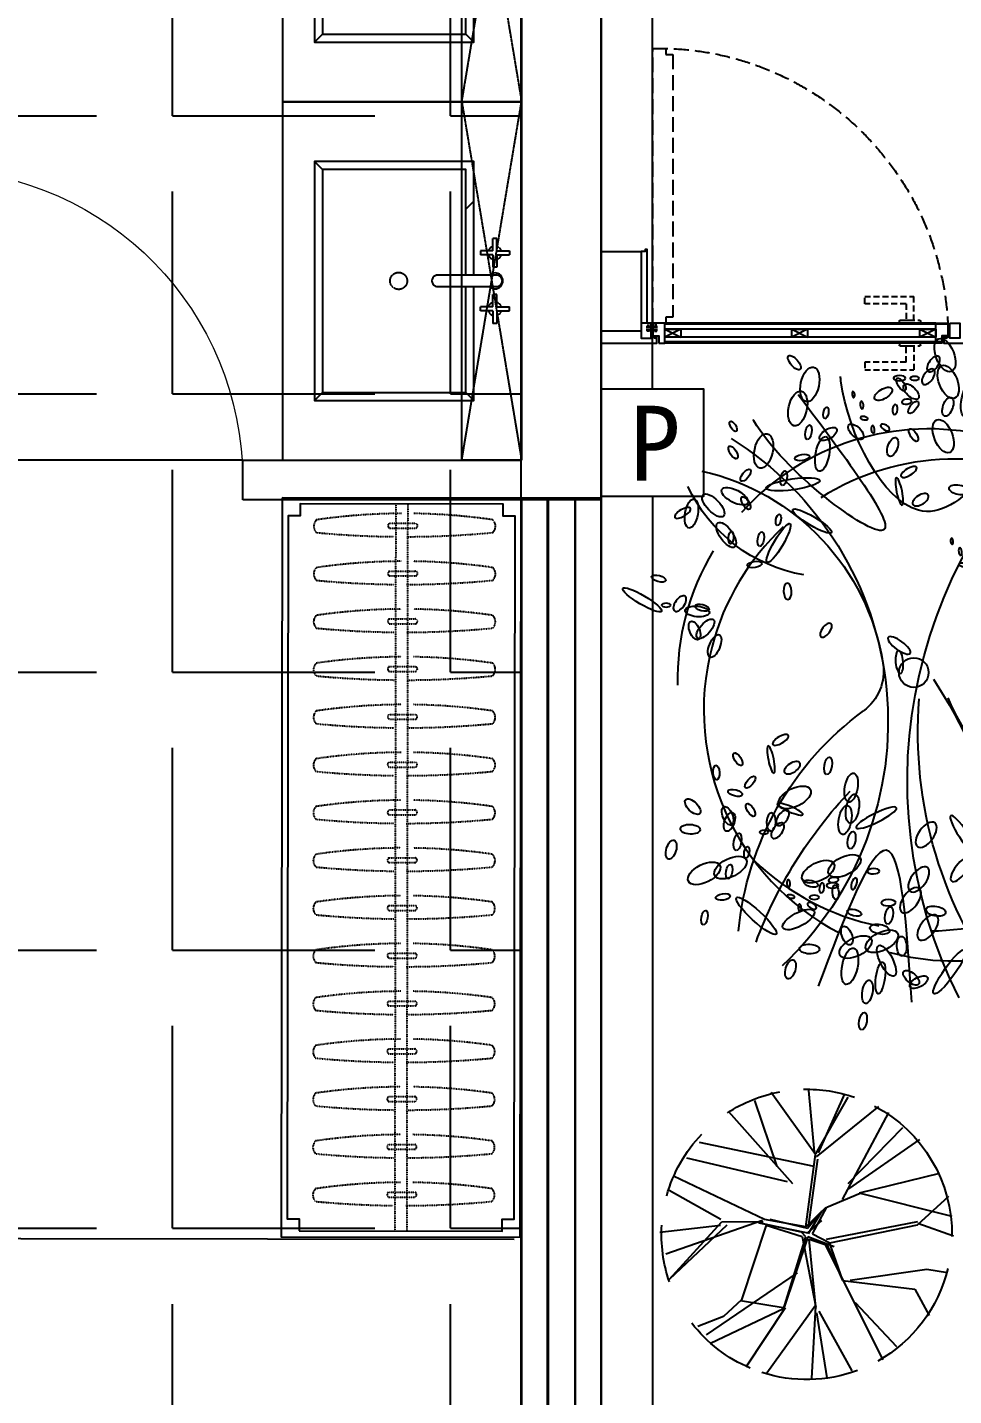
# Model space of a CAD drawing. Extents: x -284868 to 304789, y -137694 to 137894.
# Drawn here: x 74230 to 76556, y -26446 to -23010 of the extents above; entities that cross this region are included whole.
import ezdxf

# ---------------------------------------------------------------- set-up
doc = ezdxf.new("R2010")
doc.units = 0
for name, pattern in [('AX-COMP-140B（200）$0$1#comfort_plan$0$DASH', [0.35, 0.25, -0.1]), ('AX-COMP-140B（200）$0$DASH', [0.35, 0.25, -0.1]), ('DASH', [0.35, 0.25, -0.1]), ('DASHED', [0.75, 0.5, -0.25])]:
    doc.linetypes.add(name, pattern=pattern)
doc.layers.get('0').update_dxf_attribs({"linetype": 'CONTINUOUS'})
for name, color, linetype in [('0-墙', 4, 'CONTINUOUS'), ('0-底图', 251, 'CONTINUOUS'), ('0-窗', 11, 'CONTINUOUS'), ('0-非设计区域', 251, 'CONTINUOUS'), ('EM-插座', 240, 'CONTINUOUS'), ('P-完成面', 42, 'CONTINUOUS'), ('P-平面植物', 251, 'CONTINUOUS'), ('P-门扇', 6, 'CONTINUOUS'), ('WIRE-照明', 130, 'CONTINUOUS')]:
    doc.layers.add(name, color=color, linetype=linetype)
doc.styles.add('宋体', font='')
doc.styles.get('宋体').set_extended_font_data('SimSun')

# ---------------------------------------------------------------- blocks, each defined once
blk = doc.blocks.new('200142T2140sdf43dfgergf1217ghh165451564560402NEW2ffdfdfdsfsfe2322fadfadf03093088212A$C35C56D37')
at = {"linetype": 'DASH', "ltscale": 0.2}
for p, q in [((180, 75.9), (243.3, 95.3)), ((183.6, 64.1), (246.9, 83.5))]:
    blk.add_line(p, q, dxfattribs=at)
for centre, radius, start, end in [((664.4, -1374.9), 1553.6, 98.827, 106.1712), ((415.6, 140.3), 22.5, 331.5297, 62.5104), ((664.4, -1374.9), 1553.6, 107.3266, 115.2131), ((-460.3, 2299.3), 2347.3, 287.1469, 292.4323), ((185.8, 71.2), 7.48, 140.9975, 253.0426), ((243.5, 88.9), 6.43, 302.1071, 91.933), ((-460.3, 2299.3), 2347.3, 281.6078, 286.3821), ((22.4, 19.9), 22.5, 151.5297, 242.5104)]:
    blk.add_arc(centre, radius, start, end, dxfattribs=at)
blk = doc.blocks.new('*U177')
at = {"color": 8, "linetype": 'DASH', "ltscale": 0.2}
for p, q in [((-15, 722.9), (-15, -1102.9)), ((15, 722.9), (15, -1102.9))]:
    blk.add_line(p, q, dxfattribs=at)
blk.add_lwpolyline([(-300, 737.9), (-300, -1117.9), (300, -1117.9), (300, 737.9), (-300, 737.9)])
at = {"color": 8}
blk.add_lwpolyline([(-255, -1102.9), (255, -1102.9), (255, -1072.9), (285, -1072.9), (285, 692.9), (255, 692.9), (255, 722.9), (-255, 722.9), (-255, 692.9), (-285, 692.9), (-285, -1072.9), (-255, -1072.9), (-255, -1102.9)], dxfattribs=at)
at = {"rotation": 343.0620202558109}
for p in [(-225.4, 654.5), (-225.4, 534.5), (-225.4, 414.5), (-225.4, 294.5), (-225.4, 174.5), (-225.4, 54.5), (-225.4, -65.5), (-225.4, -185.5), (-225.4, -305.5), (-225.4, -425.5), (-225.4, -545.5), (-225.4, -665.5), (-225.4, -785.5), (-225.4, -905.5), (-225.4, -1025.5)]:
    blk.add_blockref('200142T2140sdf43dfgergf1217ghh165451564560402NEW2ffdfdfdsfsfe2322fadfadf03093088212A$C35C56D37', p, dxfattribs=at)
blk = doc.blocks.new('*U319')
at = {"linetype": 'AX-COMP-140B（200）$0$1#comfort_plan$0$DASH'}
for p, q in [((-449.9, 130), (-449.9, 280)), ((-449.9, 280), (450.1, 280)), ((450.1, 130), (-449.9, 280)), ((-449.9, 130), (450.1, 280)), ((450.1, 280), (450.1, 130)), ((450.1, 130), (-449.9, 130))]:
    blk.add_line(p, q, dxfattribs=at)
for p, q in [((-449.9, 280), (-449.9, -320)), ((450.1, 280), (-449.9, 280)), ((450.1, -320), (450.1, 280)), ((-75.4, 218.2), (-75.4, 249.5)), ((-75.4, 249.5), (-65.4, 249.5)), ((-65.4, 218.2), (-65.4, 249.5)), ((65.4, 218.2), (65.4, 249.5)), ((75.4, 249.5), (65.4, 249.5)), ((75.4, 218.2), (75.4, 249.5)), ((-75.4, 218.2), (-106.6, 218.2)), ((-106.6, 218.2), (-106.6, 208.2)), ((-75.4, 208.2), (-106.6, 208.2)), ((-75.4, 208.2), (-75.4, 177)), ((-65.4, 218.2), (-34.1, 218.2)), ((-65.4, 208.2), (-34.1, 208.2)), ((-65.4, 208.2), (-65.4, 177)), ((-34.1, 218.2), (-34.1, 208.2)), ((65.4, 218.2), (34.1, 218.2)), ((34.1, 218.2), (34.1, 208.2)), ((65.4, 208.2), (34.1, 208.2)), ((65.4, 208.2), (65.4, 177)), ((75.4, 218.2), (106.6, 218.2)), ((75.4, 208.2), (106.6, 208.2)), ((75.4, 208.2), (75.4, 177)), ((106.6, 218.2), (106.6, 208.2)), ((-75.4, 177), (-65.4, 177)), ((75.4, 177), (65.4, 177)), ((-179.9, 140), (-199.9, 160)), ((280.1, 140), (300.1, 160)), ((-279.9, -220), (-299.9, -240)), ((280.1, -220), (300.1, -240)), ((-449.9, -320), (450.1, -320))]:
    blk.add_line(p, q)
at = {"linetype": 'AX-COMP-140B（200）$0$DASH'}
for p, q in [((-14.4, 217.6), (-14.4, 70.8)), ((14.4, 70.8), (14.4, 217.6))]:
    blk.add_line(p, q, dxfattribs=at)
for points in [[(-14.4, 160), (-299.9, 160), (-299.9, -240), (300.1, -240), (300.1, 160), (14.4, 160)], [(-14.4, 140), (-279.9, 140), (-279.9, -220), (280.1, -220), (280.1, 140), (14.4, 140)]]:
    blk.add_lwpolyline(points)
blk.add_circle((0, -28.6), 21.4, dxfattribs=at)
for centre, start, end in [((-70.4, 213.2), 107.0027, 162.9973), ((-70.4, 213.2), 197.0027, 252.9973), ((-70.4, 213.2), 17.0027, 72.9973), ((-70.4, 213.2), 287.0027, 342.9973), ((70.4, 213.2), 107.0027, 162.9973), ((70.4, 213.2), 197.0027, 252.9973), ((70.4, 213.2), 17.0027, 72.9973), ((70.4, 213.2), 287.0027, 342.9973)]:
    blk.add_arc(centre, 17.1, start, end, dxfattribs=at)
for centre, radius, start, end in [((0, 213.2), 20, 315.9573, 224.0427), ((0, 217.6), 14.4, 0, 180), ((0, 69.2), 14.5, 173.574, 6.426)]:
    blk.add_arc(centre, radius, start, end)
blk = doc.blocks.new('$DorLib2D$00000001')
for p, q in [((0.45, 0.975), (0.5, 0.975)), ((0.45, 0), (0.45, 0.975)), ((0.5, 0), (0.5, 0.975)), ((0.5, 0), (0.45, 0))]:
    blk.add_line(p, q)
at = {"lineweight": 13}
blk.add_arc((0.475, 0), 0.975, 91.4693, 180, dxfattribs=at)
blk = doc.blocks.new('vrthr')
at = {"linetype": 'Continuous'}
for p, q in [((224798.4, 277107.6), (224798.4, 274107.6)), ((224598.4, 276907.6), (224598.4, 274207.6)), ((223898.5, 274207.6, 0), (223098.5, 274207.6, 0)), ((223898.5, 274107.6), (223898.5, 274207.6)), ((223898.5, 274207.6), (224598.4, 274207.6)), ((224798.4, 274107.6), (223898.5, 274107.6)), ((224598.4, 274107.6), (224598.4, 268757.6)), ((224665.1, 274107.6), (224665.1, 268690.9)), ((224731.8, 274107.6), (224731.8, 268624.2)), ((224798.4, 274107.6), (224798.4, 268557.6))]:
    blk.add_line(p, q, dxfattribs=at)
at = {"elevation": 0}
blk.add_lwpolyline([(222101.9, 272254.2), (224580, 272250.8)], dxfattribs=at)
at = {"extrusion": (0, 0, -1)}
for name, p, xscale, zscale, rotation in [('*U319', (-224318.5, 275557.7, 0), -1, -1, 90.00149969800162), ('*U319', (-224318.4, 274657.7, 0), -1, -1, 90.00149969800162), ('*U177', (-224296.6, 273374.3, 0), -0.9999999999999971, -0.9999999999999971, 0.0789388481105659)]:
    blk.add_blockref(name, p, dxfattribs=dict(at, xscale=xscale, zscale=zscale, rotation=rotation))
at = {"linetype": 'Continuous', "xscale": -800, "yscale": 800, "zscale": 800}
blk.add_blockref('$DorLib2D$00000001', (223498.5, 274157.6), dxfattribs=at)
blk = doc.blocks.new('yld.studio@foxmail.com-2-220')
at = {"color": 251, "ltscale": 100}
for p, q in [((8510.1, -109877.5), (8397.2, -109679.9)), ((8501.1, -109873.4), (8409.6, -109669)), ((8511.1, -109879.5), (8664.3, -109664.1)), ((8513.9, -109870.1), (8534.1, -109657.1)), ((8507.4, -109887.1), (8290.8, -109712.8)), ((8643.6, -109920.9), (8721.4, -109692)), ((8417.6, -110035.7), (8256.9, -109733.9)), ((8589.8, -109981.6), (8812.1, -109731.5)), ((8397.2, -109980.4), (8208.1, -109785.5)), ((8394.9, -109998.4), (8148.5, -109827.1)), ((8515.1, -109920.7), (8913.5, -109837.6)), ((8535.1, -110130.3), (8503.4, -109895.4)), ((8545.1, -110130), (8511.1, -109879.5)), ((8608.5, -109974.4), (8957.6, -109892.2)), ((8358.7, -110012.5), (8079.5, -109944.3)), ((8687.6, -110105.4), (9004.3, -109954.2)), ((8356.4, -110013.7), (8038, -110093.8)), ((8471.5, -110062), (8356.4, -110013.7)), ((8839.3, -110105.6), (9019, -110003.9)), ((8157, -110123.6), (8048.7, -110023.6)), ((8521.9, -110154.8), (8471.5, -110062)), ((8545.1, -110130), (8474.7, -110063.6)), ((8488.6, -110076.5), (8536.7, -110154.5)), ((8539, -110135.6), (8488.6, -110076.5)), ((8538, -110151.7), (8489.4, -110108)), ((8669.6, -110104.1), (8539, -110135.6)), ((8545.1, -110130), (8687.6, -110105.4)), ((8694.6, -110108.9), (9030.8, -110225)), ((8155.7, -110118.3), (8032.3, -110161.7)), ((8472.3, -110172.8), (8155.6, -110112.1)), ((8461.2, -110185.6), (8157, -110123.6)), ((8521.9, -110154.8), (8463.3, -110184.6)), ((8707.1, -110117.1), (8538, -110151.7)), ((8544.7, -110164.9), (8559.5, -110148.7)), ((8682.6, -110125.1), (8557.8, -110163.7)), ((8559.5, -110148.7), (8707.1, -110117.1)), ((8682.6, -110125.1), (8768.3, -110384.4)), ((8692.8, -110112.7), (8836.9, -110114.6)), ((8818.2, -110125.1), (9019, -110313.5)), ((9019, -110313.5), (8836.9, -110114.6)), ((8840.8, -110125.9), (9051.6, -110150.2)), ((8477.1, -110193.3), (8277.6, -110592.7)), ((8463.3, -110184.6), (8417.7, -110316.4)), ((8470.5, -110194.6), (8417.7, -110316.4)), ((8445.9, -110200), (8538.1, -110165.1)), ((8532.4, -110173.4), (8470.5, -110194.6)), ((8557.8, -110163.7), (8509.5, -110410)), ((8509.5, -110410), (8532.4, -110173.4)), ((8538.1, -110165.1), (8622.5, -110416.5)), ((8622.5, -110416.5), (8544.7, -110164.9)), ((8125, -110277.7), (8052.4, -110289.4)), ((8391, -110315.4), (8125, -110277.7)), ((8574.8, -110289.9), (8890.1, -110505.1)), ((8166.6, -110346.4), (8117, -110438.8)), ((8417.7, -110316.4), (8166.6, -110346.4)), ((8373.7, -110393.6), (8229.8, -110545.8)), ((8771.5, -110385.9), (8615.9, -110411.9)), ((8768.3, -110384.4), (8830.5, -110442)), ((8500, -110423.7), (8384.7, -110630.9)), ((8507.1, -110429.3), (8471.5, -110654.4)), ((8511.4, -110403.8), (8679.8, -110638.2)), ((8511.4, -110406.1), (8525.2, -110657)), ((8615.9, -110411.9), (8752.8, -110617.3)), ((8622.3, -110415), (8875.2, -110535.6)), ((8830.5, -110442), (8919.5, -110477.1))]:
    blk.add_line(p, q, dxfattribs=at)
for start, end in [(88.6766, 109.1318), (56.9006, 79.3688), (117.8667, 180.7636), (15.425, 43.7388), (340.9435, 3.7139), (193.5797, 240.7292), (292.8624, 322.3567), (249.5801, 287.9773)]:
    blk.add_arc((8541.4, -110156.9), 504, start, end, dxfattribs=at)
blk = doc.blocks.new('yld.studio@foxmail.com-15')
at = {"color": 251}
blk.add_circle((67569.1, -97904.1), 44.8, dxfattribs=at)
for centre, start, end in [((67613.8, -97926.4), 76.8896, 138.1177), ((67693.5, -98017.5), 61.0105, 122.2385), ((67613.8, -97926.4), 348.5882, 46.5714), ((67693.5, -98017.5), 133.1644, 165.3241), ((67613.8, -97926.4), 149.0435, 181.2033), ((67693.5, -98017.5), 332.7091, 30.6923), ((67693.5, -98017.5), 165.3241, 242.6562), ((67613.8, -97926.4), 270.5201, 325.0744), ((67613.8, -97926.4), 226.0477, 258.5353), ((67693.5, -98017.5), 254.641, 309.1952)]:
    blk.add_arc(centre, 760, start, end, dxfattribs=at)
for centre, major_axis, ratio in [((67663.4, -96943), (19.4, -49.7), 0.514982), ((67254.3, -97031.6), (-11.3, -52.2), 0.514982), ((67673.2, -97023.9), (19.4, -49.7), 0.514982), ((67736.9, -97076.8), (-11.9, -54.9), 0.414379), ((67217.7, -97104.4), (-11.3, -52.2), 0.514982), ((67477, -97060.3), (25.5, 15.6), 0.489709), ((67672.1, -97099.4), (-10.1, -28.2), 0.489709), ((67811.8, -97097.3), (20.7, -49.3), 0.38159), ((67829.2, -97112.1), (-6.6, -47.9), 0.283409), ((67658.2, -97188.3), (19.4, -49.7), 0.514982), ((67964, -97190.2), (-11.9, -54.9), 0.414379), ((67114.4, -97233.1), (-11.3, -52.2), 0.514982), ((67292.6, -97242.3), (-10.1, -52.5), 0.38159), ((67309.9, -97181.8), (25.5, 15.6), 0.489709), ((67505.1, -97221), (-10.1, -28.2), 0.489709), ((67788.2, -97223.4), (61.1, 54.6), 0.200035), ((68056.3, -97225.4), (-6.6, -47.9), 0.283409), ((68305.4, -97282.5), (29.4, -5.6), 0.489709), ((67203.3, -97334.2), (81.1, 11.7), 0.200035), ((67705.7, -97350.7), (29.4, -5.6), 0.489709), ((67261.4, -97445.4), (58.6, -34.7), 0.200035), ((67947.6, -97445.4), (60.3, -55.5), 0.200035), ((67015.8, -97495.7), (-1.6, -18.4), 0.42873), ((67159.8, -97512.1), (-34.6, -58.6), 0.200035), ((66747.1, -97684.1), (58.6, -34.7), 0.200035), ((66913.5, -97719.2), (36.8, -3.3), 0.42873), ((66905.5, -97776.9), (11.5, -27.6), 0.489709), ((66938.4, -97771.9), (24.3, 27.9), 0.42873), ((67949.6, -97956.2), (-1.6, -18.4), 0.42873), ((68166.5, -97955.7), (36.8, -3.3), 0.42873), ((68191.5, -98008.5), (24.3, 27.9), 0.42873), ((67910, -98008.5), (-1.3, -14.7), 0.42873), ((68120.5, -98047.2), (28.4, 23.7), 0.42873), ((68024.2, -98058.1), (34.2, -14.2), 0.42873), ((68477, -98092.3), (1.2, -22.2), 0.42873), ((68117.3, -98134.9), (18.4, -1.6), 0.42873), ((68333.6, -98138.1), (29.4, -5.6), 0.489709), ((66971.4, -98207), (1.2, -22.2), 0.42873), ((68169.5, -98174.6), (14.7, -1.3), 0.42873), ((68511.2, -98223.3), (11.5, -27.6), 0.489709), ((67005.6, -98338), (11.5, -27.6), 0.489709), ((68259, -98339.9), (22.6, -19.6), 0.489709), ((67011.1, -98356.1), (-10.1, -28.2), 0.489709), ((67332.3, -98569.6), (1.2, -22.2), 0.42873), ((67092.3, -98640.9), (60.3, -55.5), 0.200035), ((67635.7, -98626.5), (29.4, -5.6), 0.489709), ((67366.5, -98700.6), (11.5, -27.6), 0.489709), ((67465.8, -98681.4), (29.4, -5.6), 0.489709), ((67375.5, -98793.4), (-11.9, -54.9), 0.414379), ((68060.6, -98772.1), (26.3, -4.6), 0.42873), ((67467.8, -98828.7), (-6.6, -47.9), 0.283409), ((67561.1, -98828.3), (22.6, -19.6), 0.489709)]:
    blk.add_ellipse(centre, major_axis=major_axis, ratio=ratio, start_param=3.141593, end_param=9.424778, dxfattribs=at)
at = {"color": 251, "extrusion": (0, 0, -1)}
for centre, major_axis, ratio in [((67778.4, -96919), (16.2, 18.9), 0.489709), ((67628.5, -96969.7), (-16.1, -22.2), 0.514982), ((67613.2, -97008.6), (-16.1, -22.2), 0.514982), ((67761.8, -96987), (14.5, -20.2), 0.489709), ((67525.9, -97012.8), (18.3, 0.3), 0.42873), ((67571.9, -97013.2), (13.7, 0.2), 0.42873), ((67386.2, -97062.4), (1.02, -9.08), 0.42873), ((67866.7, -97046.5), (11.1, -9.8), 0.42873), ((67931.5, -97057), (13.9, -12.2), 0.42873), ((67411.5, -97094.1), (1.3, -11.3), 0.42873), ((67512.1, -97107.8), (-1.7, -15.2), 0.489709), ((67547.9, -97083.7), (15.2, 1.9), 0.489709), ((68052.3, -97108.4), (13.9, -12.2), 0.42873), ((67445.3, -97167.8), (1.3, -11.3), 0.42873), ((67553.9, -97296.7), (23.5, 14.1), 0.38159), ((68303.9, -97299.1), (23.5, 14.1), 0.38159), ((67525.2, -97355.9), (8.6, -41.1), 0.200035), ((68275.2, -97358.3), (8.6, -41.1), 0.200035), ((67589.5, -97381), (23.2, 14.6), 0.514982), ((68339.5, -97383.4), (23.2, 14.6), 0.514982), ((66869.4, -97420.7), (23.5, 14.1), 0.38159), ((67778, -97438.9), (56, -38.7), 0.200035), ((68187.1, -97386.2), (1.3, -11.3), 0.42873), ((68287.7, -97400), (-1.7, -15.2), 0.489709), ((68323.5, -97375.8), (15.2, 1.9), 0.489709), ((68220.9, -97459.9), (1.3, -11.3), 0.42873), ((67684.4, -97506.4), (1.02, -9.08), 0.42873), ((67709.7, -97538.1), (1.3, -11.3), 0.42873), ((67846.1, -97527.6), (15.2, 1.9), 0.489709), ((68266.5, -97543.2), (23.5, 14.1), 0.38159), ((68310.6, -97535.1), (-16.1, -22.2), 0.514982), ((67810.3, -97551.8), (-1.7, -15.2), 0.489709), ((68237.9, -97602.3), (8.6, -41.1), 0.200035), ((68295.2, -97573.9), (-16.1, -22.2), 0.514982), ((67743.5, -97611.8), (1.3, -11.3), 0.42873), ((68254, -97578.6), (13.7, 0.2), 0.42873), ((68302.2, -97627.4), (23.2, 14.6), 0.514982), ((68483.4, -97658.1), (1.02, -9.08), 0.42873), ((66819.6, -97700.1), (13.7, 0.2), 0.42873), ((66860.8, -97695.4), (-16.1, -22.2), 0.514982), ((67303.1, -97776.1), (-15, -19.8), 0.489709), ((68273.2, -97779.1), (-16.1, -22.2), 0.514982), ((67524.9, -97821.9), (33.3, -24.2), 0.336016), ((68216.7, -97822.6), (13.7, 0.2), 0.42873), ((68257.9, -97817.9), (-16.1, -22.2), 0.514982), ((67525.5, -97872.5), (2.8, -34.2), 0.336016), ((68539.8, -97877), (63.3, 25.1), 0.200035), ((68359.6, -97958.9), (-0.6, -68.1), 0.200035), ((68440.1, -97942.8), (11.1, -8), 0.42873), ((67165.7, -98108.1), (23.5, 14.1), 0.38159), ((68243.4, -98112.8), (11.6, -10), 0.489709), ((68387.5, -98114.8), (29.6, 0.5), 0.42873), ((67137, -98167.3), (8.6, -41.1), 0.200035), ((68302.8, -98149.7), (34.8, -25.2), 0.368424), ((67201.3, -98192.4), (23.2, 14.6), 0.514982), ((68031, -98230.6), (56, -38.7), 0.200035), ((68054.1, -98193.3), (63.3, 25.1), 0.200035), ((68201.9, -98184.2), (1.3, -11.3), 0.42873), ((68302.6, -98198), (-1.7, -15.2), 0.489709), ((68338.4, -98173.8), (15.2, 1.9), 0.489709), ((67823.4, -98262.4), (16.7, -33), 0.42873), ((67862.3, -98238), (37, 0.6), 0.42873), ((68235.8, -98257.9), (1.3, -11.3), 0.42873), ((67172.4, -98344), (-16.1, -22.2), 0.514982), ((67455.4, -98343.8), (61, 30.3), 0.200035), ((67945.7, -98301.2), (21.8, -16.6), 0.38159), ((67996.3, -98304.6), (37, 0.6), 0.42873), ((67137.4, -98356.7), (-1.1, -27.4), 0.514982), ((67157, -98382.9), (-16.1, -22.2), 0.514982), ((67606.4, -98395.3), (-26.1, -35.9), 0.514982), ((67880.7, -98365.6), (22.2, -16.1), 0.514982), ((67964.2, -98379.5), (22.2, -16.1), 0.514982), ((67967.6, -98355.4), (22.2, -29.6), 0.42873), ((67115.8, -98387.5), (13.7, 0.2), 0.42873), ((67936.1, -98405.3), (11.7, -35.1), 0.42873), ((68003.1, -98394.8), (22.2, -16.1), 0.514982), ((68035.6, -98399.2), (26.6, -25.7), 0.42873), ((67710.7, -98500.7), (-27, -35.3), 0.38159), ((67326.4, -98532.1), (15.2, 1.9), 0.489709), ((67388.3, -98543.5), (-5.6, -17.6), 0.42873), ((67447.1, -98505.8), (18.5, 0.3), 0.42873), ((67583.9, -98530.6), (-26.1, -35.9), 0.514982), ((67189.9, -98542.6), (1.3, -11.3), 0.42873), ((67290.6, -98556.3), (-1.7, -15.2), 0.489709), ((67323, -98549), (18.5, 0.3), 0.42873), ((67559.1, -98593.6), (-26.1, -35.9), 0.514982), ((67223.8, -98616.3), (1.3, -11.3), 0.42873), ((67268, -98584.8), (14.8, 0.2), 0.42873), ((67492.3, -98601.1), (22.2, 0.3), 0.42873), ((67611.5, -98676.1), (-26.1, -35.9), 0.514982), ((68134.7, -98714.4), (20, -21.8), 0.42873)]:
    blk.add_ellipse(centre, major_axis=major_axis, ratio=ratio, dxfattribs=at)
at = {"color": 251}
for centre, major_axis, ratio in [((67207.5, -96965.7), (17.5, -20.2), 0.42873), ((67530.4, -97031.6), (11.9, -18.8), 0.42873), ((67561, -97053.5), (21.2, -21.1), 0.489709), ((67847.6, -97060.3), (23.4, -46.1), 0.368424), ((67903, -97049.6), (-3.1, -17.5), 0.42873), ((67303.2, -97117.9), (-3.1, -17.5), 0.42873), ((67567.8, -97101), (14.1, 17.2), 0.42873), ((67850, -97108.1), (-3.9, -21.9), 0.42873), ((67022.5, -97158.6), (9.5, -15.1), 0.42873), ((67250.3, -97176.4), (-3.9, -21.9), 0.42873), ((67393.9, -97175), (21.2, -21.1), 0.489709), ((67790, -97154.4), (-6.2, -35.1), 0.42873), ((68074.8, -97173.7), (23.4, -46.1), 0.368424), ((67568.6, -97185), (11.9, -18.8), 0.42873), ((67831, -97184.7), (22, 3.3), 0.42873), ((67022.6, -97237.5), (11.9, -18.8), 0.42873), ((67775.1, -97247.4), (-3.9, -21.9), 0.42873), ((68017.1, -97267.7), (-6.2, -35.1), 0.42873), ((67231.2, -97252.9), (22, 3.3), 0.42873), ((67970, -97312.6), (47.6, 24.1), 0.514982), ((67060, -97306.9), (14.1, 17.2), 0.42873), ((67175.3, -97315.6), (-3.9, -21.9), 0.42873), ((68372.2, -97334), (1.5, -29.9), 0.489709), ((66962.2, -97398.1), (30.9, -32.1), 0.42873), ((67027.5, -97370.2), (39.5, -20.6), 0.42873), ((66896.3, -97422.6), (-7.7, -43.9), 0.42873), ((67060.8, -97390.9), (11.9, -18.8), 0.42873), ((67772.4, -97402.2), (1.5, -29.9), 0.489709), ((67001.3, -97487.3), (25.5, -36.5), 0.42873), ((67159.2, -97441.7), (-3.1, -17.5), 0.42873), ((68423.5, -97442.7), (26.4, 14.1), 0.489709), ((67106.2, -97500.2), (-3.9, -21.9), 0.42873), ((67823.8, -97510.9), (26.4, 14.1), 0.489709), ((67087.2, -97576.8), (22, 3.3), 0.42873), ((66796.9, -97619.6), (21.5, -5.9), 0.42873), ((68498.8, -97642.3), (-4.6, -26.3), 0.42873), ((66928.4, -97707.6), (21.5, -5.9), 0.42873), ((68477.2, -97720.2), (47.6, 24.1), 0.514982), ((68077.4, -97764.3), (-7.7, -43.9), 0.42873), ((68397.6, -97737.7), (47.6, 24.1), 0.514982), ((68468.2, -97794.1), (39.5, -20.6), 0.42873), ((66966.2, -97824), (-14.2, -34.2), 0.42873), ((68058.6, -97862.3), (-7.7, -43.9), 0.42873), ((68081.2, -97828), (-7.7, -43.9), 0.42873), ((68337, -97846.5), (-7.7, -43.9), 0.42873), ((68402.9, -97822), (30.9, -32.1), 0.42873), ((68599.9, -97865.5), (-3.1, -17.5), 0.42873), ((68442, -97911.2), (25.5, -36.5), 0.42873), ((68546.9, -97924), (-3.9, -21.9), 0.42873), ((68277.8, -98042.3), (-47.6, -66.7), 0.200035), ((68219.3, -98060.5), (-14.2, -34.2), 0.42873), ((68349.4, -98007.7), (17.2, -4.8), 0.42873), ((68527.9, -98000.6), (22, 3.3), 0.42873), ((68402.6, -98066), (21.5, -5.9), 0.42873), ((68472, -98063.3), (-3.9, -21.9), 0.42873), ((68052.6, -98124.7), (4.3, -18), 0.42873), ((67036.5, -98166.7), (11.9, -18.8), 0.42873), ((67907.8, -98174.9), (-4.6, -26.3), 0.42873), ((68534.1, -98154), (21.5, -5.9), 0.42873), ((67309.7, -98186.7), (-4.6, -26.3), 0.42873), ((68400.4, -98189.6), (1.5, -29.9), 0.489709), ((67073.9, -98236.2), (14.1, 17.2), 0.42873), ((67379.6, -98252.7), (-7.7, -43.9), 0.42873), ((68433, -98255.1), (-4.6, -26.3), 0.42873), ((67028.5, -98268.7), (21.5, -5.9), 0.42873), ((67208.5, -98282.1), (47.6, 24.1), 0.514982), ((67383.3, -98316.4), (-7.7, -43.9), 0.42873), ((68398, -98264), (29.9, -1.4), 0.489709), ((66900, -98310.1), (21.2, -21.1), 0.489709), ((67074.7, -98320.2), (11.9, -18.8), 0.42873), ((67360.7, -98350.6), (-7.7, -43.9), 0.42873), ((68166.8, -98351.5), (47.6, 24.1), 0.514982), ((68331.8, -98350.6), (47.6, 24.1), 0.514982), ((68340.4, -98325.5), (-8.4, -28.7), 0.489709), ((68411.4, -98333), (47.6, 24.1), 0.514982), ((68175.4, -98355.7), (26.4, 14.1), 0.489709), ((68432.6, -98359.2), (-4.6, -26.3), 0.42873), ((66892.4, -98378.7), (29.9, -1.4), 0.489709), ((67035.7, -98416.7), (-4.6, -26.3), 0.42873), ((67380.9, -98411.7), (-4.6, -26.3), 0.42873), ((68411, -98437.1), (47.6, 24.1), 0.514982), ((66834.9, -98440.3), (-8.4, -28.7), 0.489709), ((67063.3, -98448.5), (-3.1, -17.5), 0.42873), ((67831.4, -98483.5), (55.5, 60.3), 0.200035), ((68331.4, -98454.6), (47.6, 24.1), 0.514982), ((66934.5, -98512.2), (47.6, 24.1), 0.514982), ((67014.1, -98494.7), (47.6, 24.1), 0.514982), ((67279.7, -98507.1), (47.6, 24.1), 0.514982), ((67359.3, -98489.6), (47.6, 24.1), 0.514982), ((67964.1, -98505.9), (24.1, -47.6), 0.514982), ((68050.4, -98472.9), (9.5, -15.1), 0.42873), ((68272.1, -98495.6), (47.1, 25.3), 0.38159), ((67010.4, -98507), (-3.9, -21.9), 0.42873), ((67257.9, -98543.3), (21.5, -5.9), 0.42873), ((66991.3, -98583.6), (22, 3.3), 0.42873), ((66935.4, -98646.3), (-3.9, -21.9), 0.42873), ((67220, -98652.1), (47.1, 25.3), 0.38159), ((67389.3, -98631.2), (21.5, -5.9), 0.42873), ((67494, -98639.9), (-4.6, -26.3), 0.42873), ((67472.4, -98717.8), (47.6, 24.1), 0.514982), ((68088.7, -98705.3), (11.9, -18.8), 0.42873), ((68115.9, -98682.7), (-8.4, -28.7), 0.489709), ((67253.3, -98741.3), (29.9, -1.4), 0.489709), ((67392.8, -98735.4), (47.6, 24.1), 0.514982), ((67486.3, -98777), (23.4, -46.1), 0.368424), ((67532.5, -98732.8), (1.5, -29.9), 0.489709), ((67195.7, -98802.8), (-8.4, -28.7), 0.489709), ((67677.1, -98810.2), (-47.6, -66.7), 0.200035), ((67428.6, -98871), (-6.2, -35.1), 0.42873), ((67583.9, -98841.6), (26.4, 14.1), 0.489709), ((67415.2, -98959.7), (-4.6, -26.3), 0.42873)]:
    blk.add_ellipse(centre, major_axis=major_axis, ratio=ratio, dxfattribs=at)
at = {"color": 251, "extrusion": (0, 0, -1)}
for centre, major_axis, ratio, start_param, end_param in [((68090.2, -97061), (24.4, 4.5), 0.489709, 3.141593, 9.424778), ((69001.1, -98232.5), (-810.2, -1204.4), 1, 0.509025, 1.892273), ((67983.5, -97096.8), (16, 9.3), 0.42873, 3.141593, 9.424778), ((67418.7, -97133.9), (11.2, -2.4), 0.42873, 3.141593, 9.424778), ((67482.3, -97161.8), (13.1, -8.1), 0.489709, 3.141593, 9.424778), ((66478.9, -98053.1), (-567.5, -838), 1, 3.105711, 4.936061), ((68406.4, -97786.5), (-392.2, -511.7), 1, 1.400805, 2.202876), ((66772.4, -97989.1), (-386.4, -598.3), 1, 2.788021, 3.97962), ((67318.1, -97137.7), (-272.6, -392.7), 1, -0.434629, 0.525976), ((68194.3, -97426), (11.2, -2.4), 0.42873, 3.141593, 9.424778), ((68257.9, -97454), (13.1, -8.1), 0.489709, 3.141593, 9.424778), ((67716.9, -97577.9), (11.2, -2.4), 0.42873, 3.141593, 9.424778), ((67780.5, -97605.8), (13.1, -8.1), 0.489709, 3.141593, 9.424778), ((68418.9, -97598.5), (7.58, 8.54), 0.42873, 3.141593, 9.424778), ((68448, -97621.9), (2.8, -15.1), 0.489709, 3.141593, 9.424778), ((67187.2, -97658.2), (0.7, -24.8), 0.489709, 3.141593, 9.424778), ((67328, -97899.9), (15.3, -148.7), 1, 4.655583, 5.753079), ((68136.6, -98718.5), (-417.3, -690.5), 1, 2.207479, 3.211548), ((68572.7, -97883.4), (26.2, 8.1), 0.514982, 3.141593, 9.424778), ((66052.6, -98936), (-1046.4, -1553.2), 1, 3.548561, 4.075938), ((68511.5, -97941.9), (26.2, 8.1), 0.514982, 3.141593, 9.424778), ((68862.2, -98087.1), (-700.6, -1072), 1, 0.330518, 1.072389), ((68414.2, -97664.8), (-459.3, -662), 1, -0.636767, 0.561589), ((68150.9, -97978.5), (6.06, 6.83), 0.42873, 3.141593, 9.424778), ((68475.9, -97963.8), (26.2, 8.1), 0.514982, 3.141593, 9.424778), ((68585.2, -97974.1), (26.4, 7.5), 0.38159, 3.141593, 9.424778), ((67968.9, -98774.1), (-537.4, -764.5), 1, 1.051392, 1.896333), ((68144.2, -98018.5), (7.58, 8.54), 0.42873, 3.141593, 9.424778), ((68119.6, -98050.5), (5.71, -9.89), 0.42873, 3.141593, 9.424778), ((68330.9, -98061), (46.6, 2.5), 0.414379, 3.141593, 9.424778), ((68201.4, -98102.4), (12.5, 8.9), 0.489709, 3.141593, 9.424778), ((66155.5, -101029.5), (-1867.3, -2738.9), 1, 3.053829, 3.274954), ((68347.7, -98141.3), (40.2, -0.9), 0.283409, 3.141593, 9.424778), ((68209.2, -98224), (11.2, -2.4), 0.42873, 3.141593, 9.424778), ((68350.7, -99188.4), (-780.5, -1093.4), 1, 1.306696, 1.710792), ((67880.1, -98296.6), (35, 23.2), 0.200035, 3.141593, 9.424778), ((68272.8, -98252), (13.1, -8.1), 0.489709, 3.141593, 9.424778), ((67194.6, -98317.9), (38.8, -16.3), 0.200035, 3.141593, 9.424778), ((67718.3, -98394.4), (37.6, -56.7), 0.200035, 3.141593, 9.424778), ((68007.7, -98436), (0.2, -13.7), 0.42873, 3.141593, 9.424778), ((67197.2, -98582.4), (11.2, -2.4), 0.42873, 3.141593, 9.424778), ((67260.8, -98610.3), (13.1, -8.1), 0.489709, 3.141593, 9.424778), ((68088.4, -98702.2), (26, -30.7), 0.283409, 3.141593, 9.424778)]:
    blk.add_ellipse(centre, major_axis=major_axis, ratio=ratio, start_param=start_param, end_param=end_param, dxfattribs=at)
at = {"color": 251}
for points, knots in [([(67972.5, -97028.9), (67842.1, -97237.8), (67602.7, -97621.4), (67367.4, -97180.3), (67347.5, -97011.8), (67347, -97007.4)], [0, 0, 0, 0, 251.74209, 462.284988, 467.902625, 467.902625, 467.902625, 467.902625]), ([(67219.2, -97062.1), (67368.1, -97260.6), (67674.4, -97668.7), (67174.1, -97295.7), (67083.8, -97139.5), (67083, -97138.2)], [0, 0, 0, 0, 223.251607, 459.141302, 461.114298, 461.114298, 461.114298, 461.114298]), ([(68493.5, -98324.8), (68159.1, -98245.9), (67459.4, -98081), (68108.2, -97730.2), (68447, -97547)], [0, 0, 0, 0, 150.094152, 314.060203, 314.060203, 314.060203, 314.060203]), ([(67562.7, -98902.2), (67548.2, -98675.3), (67519.3, -98224.5), (67359, -98644.8), (67279.3, -98853.5)], [0, 0, 0, 0, 93.467467, 185.701754, 185.701754, 185.701754, 185.701754])]:
    blk.add_open_spline(points, degree=3, knots=knots, dxfattribs=at)
blk = doc.blocks.new('A$C55573B10')
at = {"ltscale": 5}
blk.add_lwpolyline([(0, 1.152), (1.097, 1.152), (1.097, 0), (0, 0)], close=True, dxfattribs=at)
at = {"style": '宋体'}
blk.add_text('P', height=0.804, dxfattribs=at).set_placement((0.305, 0.169))
blk = doc.blocks.new('FZ03')
at = {"color": 8}
for p, q in [((-4.4, 1.3), (-4.4, 3)), ((-4.4, 3), (0, 3)), ((0, 0), (-4.4, 1.3)), ((-3.1, 7.1), (3.1, 7.1)), ((-3.1, 3), (-3.1, 7.1)), ((0, 6.7), (-3.1, 5.5)), ((0, 4.9), (-3.1, 3.7)), ((0, 7.1), (0, 3)), ((0, 6.7), (3.1, 5.4)), ((0, 4.9), (3.1, 3.7)), ((0, 3), (4.5, 3)), ((4.5, 1.3), (0, 0)), ((3.1, 3), (3.1, 7.1)), ((4.5, 3), (4.5, 1.3))]:
    blk.add_line(p, q, dxfattribs=at)
blk = doc.blocks.new('A$C79893AB6')
at = {"color": 8, "linetype": 'DASHED', "ltscale": 5}
for points in [[(10, 20.3), (0, 20.3), (0, 5.3), (10, 5.3)], [(10, 0), (12, 0), (12, 25), (10, 25)], [(13, 0), (15, 0), (15, 25), (13, 25)], [(15, 20.3), (25, 20.3), (25, 5.3), (15, 5.3)]]:
    blk.add_lwpolyline(points, close=True, dxfattribs=at)
for points in [[(5, 20.3), (5, 5.3)], [(12, 18.5), (13, 18.5)], [(12, 16.5), (13, 16.5)], [(12, 14.5), (13, 14.5)], [(12, 10.5), (13, 10.5)], [(12, 8.5), (13, 8.5)], [(12, 6.5), (13, 6.5)], [(20, 20.3), (20, 5.3)]]:
    blk.add_lwpolyline(points, dxfattribs=at)
blk = doc.blocks.new('A$Ce45fcbb9')
at = {"color": 8, "linetype": 'DASHED', "ltscale": 30}
for points in [[(-98.2, 640.5), (-57, 640.5), (-57, 659.5), (-117.2, 659.5)], [(-98.2, 640.5), (-98.2, 536.4), (-117.2, 536.4), (-117.2, 659.5)], [(-55.5, 676.4), (-50, 676.4), (-50, 623.6), (-55.5, 623.6)], [(5.5, 676.4), (0, 676.4), (0, 623.6), (5.5, 623.6)], [(48.2, 640.5), (7, 640.5), (7, 659.5), (67.2, 659.5)], [(48.2, 640.5), (48.2, 536.4), (67.2, 536.4), (67.2, 659.5)]]:
    blk.add_lwpolyline(points, dxfattribs=at)
for points in [[(-55.5, 623.6, -0.414214), (-57, 625.1), (-57, 674.9, -0.414214), (-55.5, 676.4)], [(5.5, 623.6, 0.414214), (7, 625.1), (7, 674.9, 0.414214), (5.5, 676.4)]]:
    blk.add_lwpolyline(points, format="xyb", dxfattribs=at)
at = {"layer": 'P-门扇', "color": 251}
for p, q in [((-47, 730), (-47, 35)), ((-3, 745), (-3, 35)), ((-35, 715), (-35, 35)), ((-15, 715), (-15, 35))]:
    blk.add_line(p, q, dxfattribs=at)
at = {"layer": 'P-门扇'}
for p, q in [((-50, 715), (-50, 35)), ((0, 715), (0, 35))]:
    blk.add_line(p, q, dxfattribs=at)
for points in [[(0, 715), (0, 715), (0, 745), (-32, 745), (-32, 730), (-50, 730), (-50, 715)], [(-47, 715), (-3, 715)]]:
    blk.add_lwpolyline(points, dxfattribs=at)
at = {"layer": 'P-门扇', "color": 251, "linetype": 'DASH', "ltscale": 150}
blk.add_lwpolyline([(0, 745, -0.404691), (690, 5, 3.831979)], format="xyb", dxfattribs=at)
at = {"layer": 'P-门扇', "color": 251}
for points in [[(-15, 715), (-35, 715), (-35, 675), (-15, 675)], [(-15, 393.2), (-35, 393.2), (-35, 353.2), (-15, 353.2)], [(-15, 75), (-35, 75), (-35, 35), (-15, 35)]]:
    blk.add_lwpolyline(points, close=True, dxfattribs=at)
for points in [[(-15, 715), (-35, 675)], [(-15, 675), (-35, 715)], [(-15, 393.2), (-35, 353.2)], [(-15, 353.2), (-35, 393.2)], [(-15, 75), (-35, 35)], [(-15, 35), (-35, 75)]]:
    blk.add_lwpolyline(points, dxfattribs=at)
at = {"layer": 'P-门扇'}
blk.add_lwpolyline([(-50, 20), (-50, 35), (0, 35), (0, 5), (-32, 5), (-32, 20)], close=True, dxfattribs=at)
at = {"layer": 'P-门扇', "color": 251, "linetype": 'DASH', "ltscale": 150}
blk.add_lwpolyline([(15, 55), (15, 37), (0, 37), (0, 5), (690, 5), (690, 37), (675, 37), (675, 55), (15, 55)], dxfattribs=at)
at = {"xscale": -0.7194583547756841, "yscale": 0.7194583547756841, "zscale": 0.7194583547756841, "rotation": 90}
for p in [(-32.8, 740), (-32.8, 10)]:
    blk.add_blockref('FZ03', p, dxfattribs=at)
at = {"rotation": 90.00000000000006}
blk.add_blockref('A$C79893AB6', (0, -10), dxfattribs=at)

msp = doc.modelspace()

# ---------------------------------------------------------------- hatches: boundary and pattern name
at = {"layer": '0-非设计区域', "ltscale": 3}
h = msp.add_hatch(dxfattribs=at)
h.set_pattern_fill('ANGLE', color=256, scale=100)
h.set_pattern_definition([(0, (-356380.6, 452446.1), (0, 698.5), [508, -190.5]), (90, (-356380.6, 452446.1), (-698.5, 4e-14), [508, -190.5])])
h.paths.add_polyline_path([(60420.2, -21397.7), (60420.2, -25047.7), (58370.2, -25047.7), (58370.2, -28492.7), (58870.2, -28492.7), (58870.2, -29242.7), (63270.2, -29242.7), (63270.2, -31547.7), (71770.2, -31547.7), (71770.2, -29547.7), (75470.2, -29547.7), (75470.2, -21392.7), (67870.2, -21392.7), (67870.2, -16942.7), (65720.2, -16942.7), (65710.2, -16142.7), (63120.2, -16142.7), (63120.2, -21397.7)])

# ---------------------------------------------------------------- linework, layer by layer
at = {"layer": '0-墙', "ltscale": 3}
msp.add_lwpolyline([(75470.2, -21392.7), (75320.2, -21392.7), (75320.2, -21192.7), (75670.2, -21192.7), (75670.2, -24192.7), (75470.2, -24192.7), (75470.2, -21392.7)], dxfattribs=at)
msp.add_lwpolyline([(75770.9, -23772.7), (75670.9, -23772.7), (75670.9, -23572.7), (75770.9, -23572.7)], close=True, dxfattribs=at)
at = {"layer": '0-窗'}
for points in [[(71970.2, -29547.7), (75470.2, -29547.7), (75470.2, -24192.7), (75670.2, -24192.7), (75670.2, -29747.7), (71970.2, -29747.7), (71970.2, -29547.7)], [(75605.2, -24192.7), (75605.2, -29682.7), (71970.2, -29682.7)], [(75535.2, -24192.7), (75535.2, -29612.7), (71970.2, -29612.7)]]:
    msp.add_lwpolyline(points, dxfattribs=at)
at = {"layer": '0-非设计区域', "ltscale": 3}
msp.add_lwpolyline([(60420.2, -21397.7), (60420.2, -25047.7), (58370.2, -25047.7), (58370.2, -28492.7), (58870.2, -28492.7), (58870.2, -29242.7), (63270.2, -29242.7), (63270.2, -31547.7), (71770.2, -31547.7), (71770.2, -29547.7), (75470.2, -29547.7), (75470.2, -21392.7), (67870.2, -21392.7), (67870.2, -16942.7), (65720.2, -16942.7), (65710.2, -16142.7), (63120.2, -16142.7), (63120.2, -21397.7)], close=True, dxfattribs=at)
at = {"layer": 'P-完成面', "elevation": 0.1}
for points in [[(75785.9, -23752.6), (75785.9, -23567.6), (75780.9, -23567.6), (75780.9, -23572.6), (75770.9, -23572.6)], [(75670.2, -23802.6), (75810.9, -23802.6), (75810.9, -23787.6), (75795.9, -23787.6)], [(76545.9, -23787.6), (76530.9, -23787.6), (76530.9, -23802.6), (77270.2, -23802.6)]]:
    msp.add_lwpolyline(points, dxfattribs=at)
for points in [[(75795.9, -23752.6), (75770.9, -23752.6), (75770.9, -23790.6), (75795.9, -23790.6)], [(76545.9, -23752.6), (76570.9, -23752.6), (76570.9, -23790.6), (76545.9, -23790.6)]]:
    msp.add_lwpolyline(points, close=True, dxfattribs=at)
at = {"layer": 'WIRE-照明'}
for points in [[(75799.3, -23918.1), (75799.3, -20752.3)], [(75799.3, -24187.7), (75799.3, -33806.9), (70574.1, -33806.9), (70349.7, -33995.8)]]:
    msp.add_lwpolyline(points, dxfattribs=at)

# ---------------------------------------------------------------- block references
at = {"layer": '0-底图'}
msp.add_blockref('vrthr', (-149127.5, -298304.3, 0.1), dxfattribs=at)
at = {"layer": 'EM-插座', "ltscale": 5, "xscale": 234.0720193454588, "yscale": 234.0720193454588, "zscale": 234.0720193454588}
msp.add_blockref('A$C55573B10', (75670.9, -24187.7), dxfattribs=at)
at = {"layer": 'P-平面植物'}
for name, p, xscale, yscale, zscale in [('yld.studio@foxmail.com-15', (20410.2, 56576.7), 0.8294540659397696, 0.8294540659397696, 0.8294540659397696), ('yld.studio@foxmail.com-2-220', (82366.2, 53652.5), -0.7234589182725817, 0.7234589182725817, 0.7234589182725817)]:
    msp.add_blockref(name, p, dxfattribs=dict(at, xscale=xscale, yscale=yscale, zscale=zscale))
at = {"layer": 'P-门扇', "xscale": -1, "rotation": 270}
msp.add_blockref('A$Ce45fcbb9', (75795.9, -23752.6, 0.1), dxfattribs=at)

doc.saveas('drawing.dxf')
